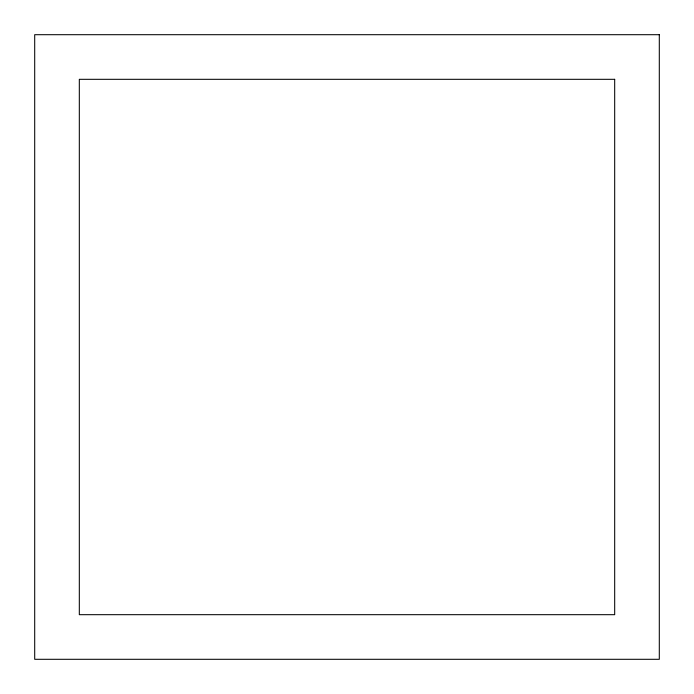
<?xml version="1.0" encoding="UTF-8"?>
<svg xmlns="http://www.w3.org/2000/svg" width="694" height="694" viewBox="0 0 694 694"><rect width="100%" height="100%" fill="white"/><g stroke="black" fill="none" stroke-linecap="round" stroke-linejoin="round"><path stroke-width="1.04" d="M659.3 34.7L34.7 34.7L34.7 659.3L659.3 659.3L659.3 34.7M614.684 79.316L79.316 79.316L79.316 614.684L614.684 614.684L614.684 79.316"/></g></svg>
